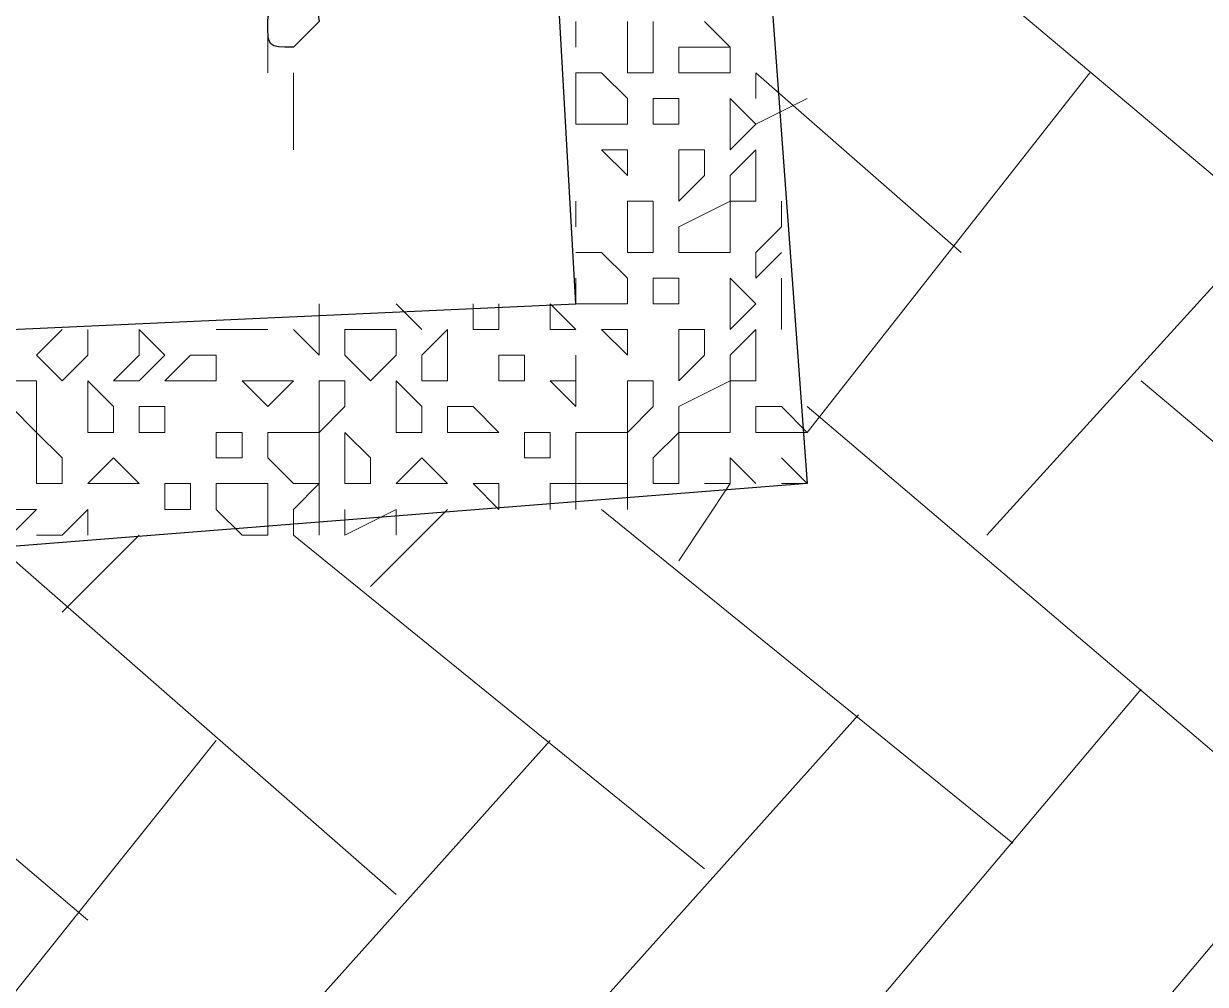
# Model space of a CAD drawing. Header units: millimetres. Extents: x 2928 to 3112, y 1220 to 1280.
# Drawn here: x 2999.4805 to 2999.6338, y 1262.0956 to 1262.2203 of the extents above; entities that cross this region are included whole.
import ezdxf

# ---------------------------------------------------------------- set-up
doc = ezdxf.new("R2010")
doc.units = ezdxf.units.MM

msp = doc.modelspace()

# ---------------------------------------------------------------- linework, layer by layer
at = {"color": 7, "linetype": 'Continuous', "lineweight": -2, "true_color": 0x000007}
for points in [[(2999.45548, 1262.15059), (2999.43881, 1262.37726), (2999.56548, 1262.38726), (2999.58215, 1262.16059)], [(2999.47881, 1262.18059), (2999.55215, 1262.18392), (2999.54215, 1262.36059), (2999.46548, 1262.35392)]]:
    msp.add_lwpolyline(points, close=True, dxfattribs=at)
at = {"color": 9, "linetype": 'Continuous', "lineweight": 5, "true_color": 0xbababa}
for points in [[(2999.57548, 1262.25059), (2999.63882, 1262.19725), (2999.63882, 1262.19725)], [(2999.55215, 1262.21725), (2999.55215, 1262.22059), (2999.55215, 1262.22059)], [(2999.55882, 1262.21725), (2999.55882, 1262.22059), (2999.55882, 1262.22059)], [(2999.56215, 1262.22059), (2999.56215, 1262.21725), (2999.56215, 1262.21725)], [(2999.57215, 1262.21725), (2999.56882, 1262.22059), (2999.56882, 1262.22059)], [(2999.55882, 1262.21725), (2999.55882, 1262.21392), (2999.55882, 1262.21392)], [(2999.56215, 1262.21392), (2999.56215, 1262.21725), (2999.56215, 1262.21725)], [(2999.56548, 1262.21392), (2999.56548, 1262.21725), (2999.56548, 1262.21725)], [(2999.56548, 1262.21725), (2999.57215, 1262.21725), (2999.57215, 1262.21725)], [(2999.57215, 1262.21392), (2999.57215, 1262.21725), (2999.57215, 1262.21725)], [(2999.55215, 1262.21059), (2999.55215, 1262.21392), (2999.55215, 1262.21392)], [(2999.55215, 1262.21392), (2999.55548, 1262.21392), (2999.55548, 1262.21392)], [(2999.55548, 1262.21392), (2999.55882, 1262.21059), (2999.55882, 1262.21059)], [(2999.55882, 1262.21392), (2999.56215, 1262.21392), (2999.56215, 1262.21392)], [(2999.56548, 1262.21392), (2999.56882, 1262.21392), (2999.56882, 1262.21392)], [(2999.56882, 1262.21392), (2999.57215, 1262.21392), (2999.57215, 1262.21392)], [(2999.57548, 1262.21392), (2999.60215, 1262.19059), (2999.60215, 1262.19059)], [(2999.57548, 1262.21392), (2999.57548, 1262.21059), (2999.57548, 1262.21059)], [(2999.57548, 1262.21059), (2999.57548, 1262.21392), (2999.57548, 1262.21392)], [(2999.58215, 1262.16725), (2999.61882, 1262.21392), (2999.61882, 1262.21392)], [(2999.55215, 1262.21059), (2999.55215, 1262.20725), (2999.55215, 1262.20725)], [(2999.55882, 1262.20725), (2999.55882, 1262.21059), (2999.55882, 1262.21059)], [(2999.56215, 1262.20725), (2999.56215, 1262.21059), (2999.56215, 1262.21059)], [(2999.56215, 1262.21059), (2999.56548, 1262.21059), (2999.56548, 1262.21059)], [(2999.56548, 1262.20725), (2999.56548, 1262.21059), (2999.56548, 1262.21059)], [(2999.57215, 1262.21059), (2999.57548, 1262.20725), (2999.57548, 1262.20725)], [(2999.57215, 1262.20725), (2999.57215, 1262.21059), (2999.57215, 1262.21059)], [(2999.57548, 1262.20725), (2999.58215, 1262.21059), (2999.58215, 1262.21059)], [(2999.55215, 1262.20725), (2999.55882, 1262.20725), (2999.55882, 1262.20725)], [(2999.56215, 1262.20725), (2999.56548, 1262.20725), (2999.56548, 1262.20725)], [(2999.57215, 1262.20725), (2999.57215, 1262.20392), (2999.57215, 1262.20392)], [(2999.57215, 1262.20392), (2999.57548, 1262.20725), (2999.57548, 1262.20725)], [(2999.55548, 1262.20392), (2999.55882, 1262.20059), (2999.55882, 1262.20059)], [(2999.55548, 1262.20392), (2999.55882, 1262.20392), (2999.55882, 1262.20392)], [(2999.55882, 1262.20059), (2999.55882, 1262.20392), (2999.55882, 1262.20392)], [(2999.56548, 1262.20392), (2999.56882, 1262.20392), (2999.56882, 1262.20392)], [(2999.56548, 1262.20059), (2999.56548, 1262.20392), (2999.56548, 1262.20392)], [(2999.56882, 1262.20059), (2999.56882, 1262.20392), (2999.56882, 1262.20392)], [(2999.57215, 1262.20059), (2999.57548, 1262.20392), (2999.57548, 1262.20392)], [(2999.57548, 1262.20392), (2999.57548, 1262.20059), (2999.57548, 1262.20059)], [(2999.56548, 1262.20059), (2999.56548, 1262.19725), (2999.56548, 1262.19725)], [(2999.56548, 1262.19725), (2999.56882, 1262.20059), (2999.56882, 1262.20059)], [(2999.57215, 1262.19725), (2999.57215, 1262.20059), (2999.57215, 1262.20059)], [(2999.57548, 1262.19725), (2999.57548, 1262.20059), (2999.57548, 1262.20059)], [(2999.55215, 1262.19392), (2999.55215, 1262.19725), (2999.55215, 1262.19725)], [(2999.55215, 1262.19392), (2999.55215, 1262.19725), (2999.55215, 1262.19725)], [(2999.56215, 1262.19725), (2999.55882, 1262.19725), (2999.55882, 1262.19725)], [(2999.55882, 1262.19392), (2999.55882, 1262.19725), (2999.55882, 1262.19725)], [(2999.55882, 1262.19725), (2999.56215, 1262.19725), (2999.56215, 1262.19725)], [(2999.56215, 1262.19059), (2999.56215, 1262.19725), (2999.56215, 1262.19725)], [(2999.56548, 1262.19392), (2999.57215, 1262.19725), (2999.57215, 1262.19725)], [(2999.57215, 1262.19725), (2999.57548, 1262.19725), (2999.57548, 1262.19725)], [(2999.57215, 1262.19725), (2999.57215, 1262.19392), (2999.57215, 1262.19392)], [(2999.57882, 1262.19392), (2999.57882, 1262.19725), (2999.57882, 1262.19725)], [(2999.55882, 1262.19392), (2999.55882, 1262.19059), (2999.55882, 1262.19059)], [(2999.56548, 1262.19059), (2999.56548, 1262.19392), (2999.56548, 1262.19392)], [(2999.57215, 1262.19059), (2999.57215, 1262.19392), (2999.57215, 1262.19392)], [(2999.57548, 1262.19059), (2999.57882, 1262.19392), (2999.57882, 1262.19392)], [(2999.55215, 1262.19059), (2999.55548, 1262.19059), (2999.55548, 1262.19059)], [(2999.55548, 1262.19059), (2999.55882, 1262.18725), (2999.55882, 1262.18725)], [(2999.55882, 1262.19059), (2999.56215, 1262.19059), (2999.56215, 1262.19059)], [(2999.56548, 1262.19059), (2999.56882, 1262.19059), (2999.56882, 1262.19059)], [(2999.56882, 1262.19059), (2999.57215, 1262.19059), (2999.57215, 1262.19059)], [(2999.57548, 1262.19059), (2999.57548, 1262.18725), (2999.57548, 1262.18725)], [(2999.57548, 1262.18725), (2999.57882, 1262.19059), (2999.57882, 1262.19059)], [(2999.60548, 1262.15392), (2999.63882, 1262.19059), (2999.63882, 1262.19059)], [(2999.55215, 1262.18392), (2999.55215, 1262.18725), (2999.55215, 1262.18725)], [(2999.55882, 1262.18392), (2999.55882, 1262.18725), (2999.55882, 1262.18725)], [(2999.56215, 1262.18392), (2999.56215, 1262.18725), (2999.56215, 1262.18725)], [(2999.56215, 1262.18725), (2999.56548, 1262.18725), (2999.56548, 1262.18725)], [(2999.56548, 1262.18392), (2999.56548, 1262.18725), (2999.56548, 1262.18725)], [(2999.57215, 1262.18725), (2999.57548, 1262.18392), (2999.57548, 1262.18392)], [(2999.57215, 1262.18392), (2999.57215, 1262.18725), (2999.57215, 1262.18725)], [(2999.57882, 1262.18392), (2999.57882, 1262.18725), (2999.57882, 1262.18725)], [(2999.51882, 1262.18059), (2999.51882, 1262.18392), (2999.51882, 1262.18392)], [(2999.53215, 1262.18059), (2999.52882, 1262.18392), (2999.52882, 1262.18392)], [(2999.53215, 1262.18059), (2999.52882, 1262.18392), (2999.52882, 1262.18392)], [(2999.53882, 1262.18059), (2999.53882, 1262.18392), (2999.53882, 1262.18392)], [(2999.54215, 1262.18059), (2999.54215, 1262.18392), (2999.54215, 1262.18392)], [(2999.54882, 1262.18392), (2999.55215, 1262.18059), (2999.55215, 1262.18059)], [(2999.54882, 1262.18059), (2999.54882, 1262.18392), (2999.54882, 1262.18392)], [(2999.55215, 1262.18392), (2999.55882, 1262.18392), (2999.55882, 1262.18392)], [(2999.56215, 1262.18392), (2999.56548, 1262.18392), (2999.56548, 1262.18392)], [(2999.57215, 1262.18392), (2999.57215, 1262.18059), (2999.57215, 1262.18059)], [(2999.57215, 1262.18059), (2999.57548, 1262.18392), (2999.57548, 1262.18392)], [(2999.57882, 1262.18059), (2999.57882, 1262.18392), (2999.57882, 1262.18392)], [(2999.57882, 1262.18059), (2999.57882, 1262.18392), (2999.57882, 1262.18392)], [(2999.48215, 1262.17725), (2999.48548, 1262.18059), (2999.48548, 1262.18059)], [(2999.48881, 1262.17725), (2999.48881, 1262.18059), (2999.48881, 1262.18059)], [(2999.49548, 1262.18059), (2999.49882, 1262.17725), (2999.49882, 1262.17725)], [(2999.49548, 1262.17725), (2999.49548, 1262.18059), (2999.49548, 1262.18059)], [(2999.50548, 1262.18059), (2999.50882, 1262.18059), (2999.50882, 1262.18059)], [(2999.50882, 1262.18059), (2999.51215, 1262.18059), (2999.51215, 1262.18059)], [(2999.51548, 1262.18059), (2999.51882, 1262.17725), (2999.51882, 1262.17725)], [(2999.51882, 1262.17725), (2999.51882, 1262.18059), (2999.51882, 1262.18059)], [(2999.52215, 1262.17725), (2999.52215, 1262.18059), (2999.52215, 1262.18059)], [(2999.52215, 1262.18059), (2999.52548, 1262.18059), (2999.52548, 1262.18059)], [(2999.52548, 1262.18059), (2999.52882, 1262.18059), (2999.52882, 1262.18059)], [(2999.52882, 1262.17725), (2999.52882, 1262.18059), (2999.52882, 1262.18059)], [(2999.53215, 1262.17725), (2999.53548, 1262.18059), (2999.53548, 1262.18059)], [(2999.53548, 1262.18059), (2999.53548, 1262.17725), (2999.53548, 1262.17725)], [(2999.53882, 1262.18059), (2999.54215, 1262.18059), (2999.54215, 1262.18059)], [(2999.54882, 1262.18059), (2999.55215, 1262.18059), (2999.55215, 1262.18059)], [(2999.55548, 1262.18059), (2999.55882, 1262.17725), (2999.55882, 1262.17725)], [(2999.55548, 1262.18059), (2999.55882, 1262.18059), (2999.55882, 1262.18059)], [(2999.55882, 1262.17725), (2999.55882, 1262.18059), (2999.55882, 1262.18059)], [(2999.56548, 1262.18059), (2999.56882, 1262.18059), (2999.56882, 1262.18059)], [(2999.56548, 1262.17725), (2999.56548, 1262.18059), (2999.56548, 1262.18059)], [(2999.56882, 1262.17725), (2999.56882, 1262.18059), (2999.56882, 1262.18059)], [(2999.57215, 1262.17725), (2999.57548, 1262.18059), (2999.57548, 1262.18059)], [(2999.57548, 1262.18059), (2999.57548, 1262.17725), (2999.57548, 1262.17725)], [(2999.48215, 1262.17725), (2999.48548, 1262.17392), (2999.48548, 1262.17392)], [(2999.48548, 1262.17392), (2999.48881, 1262.17725), (2999.48881, 1262.17725)], [(2999.49215, 1262.17392), (2999.49548, 1262.17725), (2999.49548, 1262.17725)], [(2999.49548, 1262.17392), (2999.49882, 1262.17725), (2999.49882, 1262.17725)], [(2999.49882, 1262.17392), (2999.50215, 1262.17725), (2999.50215, 1262.17725)], [(2999.50215, 1262.17725), (2999.50548, 1262.17725), (2999.50548, 1262.17725)], [(2999.50548, 1262.17725), (2999.50548, 1262.17392), (2999.50548, 1262.17392)], [(2999.52215, 1262.17725), (2999.52548, 1262.17392), (2999.52548, 1262.17392)], [(2999.52548, 1262.17392), (2999.52882, 1262.17725), (2999.52882, 1262.17725)], [(2999.53215, 1262.17392), (2999.53215, 1262.17725), (2999.53215, 1262.17725)], [(2999.53548, 1262.17392), (2999.53548, 1262.17725), (2999.53548, 1262.17725)], [(2999.54215, 1262.17392), (2999.54215, 1262.17725), (2999.54215, 1262.17725)], [(2999.54215, 1262.17725), (2999.54548, 1262.17725), (2999.54548, 1262.17725)], [(2999.54548, 1262.17725), (2999.54548, 1262.17392), (2999.54548, 1262.17392)], [(2999.55215, 1262.17392), (2999.55215, 1262.17725), (2999.55215, 1262.17725)], [(2999.56548, 1262.17725), (2999.56548, 1262.17392), (2999.56548, 1262.17392)], [(2999.56548, 1262.17392), (2999.56882, 1262.17725), (2999.56882, 1262.17725)], [(2999.57215, 1262.17392), (2999.57215, 1262.17725), (2999.57215, 1262.17725)], [(2999.57548, 1262.17392), (2999.57548, 1262.17725), (2999.57548, 1262.17725)], [(2999.47881, 1262.17392), (2999.48215, 1262.17392), (2999.48215, 1262.17392)], [(2999.48215, 1262.17059), (2999.48215, 1262.17392), (2999.48215, 1262.17392)], [(2999.48881, 1262.17392), (2999.49215, 1262.17059), (2999.49215, 1262.17059)], [(2999.48881, 1262.17059), (2999.48881, 1262.17392), (2999.48881, 1262.17392)], [(2999.49215, 1262.17392), (2999.49548, 1262.17392), (2999.49548, 1262.17392)], [(2999.49882, 1262.17392), (2999.50215, 1262.17392), (2999.50215, 1262.17392)], [(2999.50215, 1262.17392), (2999.50548, 1262.17392), (2999.50548, 1262.17392)], [(2999.50882, 1262.17392), (2999.51215, 1262.17059), (2999.51215, 1262.17059)], [(2999.50882, 1262.17392), (2999.51215, 1262.17392), (2999.51215, 1262.17392)], [(2999.51215, 1262.17392), (2999.51548, 1262.17392), (2999.51548, 1262.17392)], [(2999.51215, 1262.17059), (2999.51548, 1262.17392), (2999.51548, 1262.17392)], [(2999.51882, 1262.17059), (2999.51882, 1262.17392), (2999.51882, 1262.17392)], [(2999.51882, 1262.17392), (2999.52215, 1262.17392), (2999.52215, 1262.17392)], [(2999.52215, 1262.17059), (2999.52215, 1262.17392), (2999.52215, 1262.17392)], [(2999.52882, 1262.17392), (2999.53215, 1262.17059), (2999.53215, 1262.17059)], [(2999.52882, 1262.17059), (2999.52882, 1262.17392), (2999.52882, 1262.17392)], [(2999.53215, 1262.17392), (2999.53548, 1262.17392), (2999.53548, 1262.17392)], [(2999.54215, 1262.17392), (2999.54548, 1262.17392), (2999.54548, 1262.17392)], [(2999.54882, 1262.17392), (2999.55215, 1262.17059), (2999.55215, 1262.17059)], [(2999.54882, 1262.17392), (2999.55215, 1262.17392), (2999.55215, 1262.17392)], [(2999.55215, 1262.17059), (2999.55215, 1262.17392), (2999.55215, 1262.17392)], [(2999.55882, 1262.17059), (2999.55882, 1262.17392), (2999.55882, 1262.17392)], [(2999.55882, 1262.17392), (2999.56215, 1262.17392), (2999.56215, 1262.17392)], [(2999.56215, 1262.17059), (2999.56215, 1262.17392), (2999.56215, 1262.17392)], [(2999.56548, 1262.17059), (2999.57215, 1262.17392), (2999.57215, 1262.17392)], [(2999.57215, 1262.17392), (2999.57548, 1262.17392), (2999.57548, 1262.17392)], [(2999.57215, 1262.17392), (2999.57215, 1262.17059), (2999.57215, 1262.17059)], [(2999.62548, 1262.17392), (2999.68882, 1262.12059), (2999.68882, 1262.12059)], [(2999.47881, 1262.17059), (2999.48215, 1262.16725), (2999.48215, 1262.16725)], [(2999.48215, 1262.16725), (2999.48215, 1262.17059), (2999.48215, 1262.17059)], [(2999.48881, 1262.16725), (2999.48881, 1262.17059), (2999.48881, 1262.17059)], [(2999.49215, 1262.16725), (2999.49215, 1262.17059), (2999.49215, 1262.17059)], [(2999.49548, 1262.16725), (2999.49548, 1262.17059), (2999.49548, 1262.17059)], [(2999.49548, 1262.17059), (2999.49882, 1262.17059), (2999.49882, 1262.17059)], [(2999.49882, 1262.17059), (2999.49882, 1262.16725), (2999.49882, 1262.16725)], [(2999.51882, 1262.17059), (2999.51882, 1262.16725), (2999.51882, 1262.16725)], [(2999.51882, 1262.16725), (2999.52215, 1262.17059), (2999.52215, 1262.17059)], [(2999.52882, 1262.16725), (2999.52882, 1262.17059), (2999.52882, 1262.17059)], [(2999.53215, 1262.16725), (2999.53215, 1262.17059), (2999.53215, 1262.17059)], [(2999.53548, 1262.16725), (2999.53548, 1262.17059), (2999.53548, 1262.17059)], [(2999.53548, 1262.17059), (2999.53882, 1262.17059), (2999.53882, 1262.17059)], [(2999.53882, 1262.17059), (2999.54215, 1262.16725), (2999.54215, 1262.16725)], [(2999.55882, 1262.17059), (2999.55882, 1262.16725), (2999.55882, 1262.16725)], [(2999.55882, 1262.16725), (2999.56215, 1262.17059), (2999.56215, 1262.17059)], [(2999.56548, 1262.16725), (2999.56548, 1262.17059), (2999.56548, 1262.17059)], [(2999.57215, 1262.16725), (2999.57215, 1262.17059), (2999.57215, 1262.17059)], [(2999.57548, 1262.16725), (2999.57548, 1262.17059), (2999.57548, 1262.17059)], [(2999.57548, 1262.17059), (2999.57882, 1262.17059), (2999.57882, 1262.17059)], [(2999.57882, 1262.17059), (2999.58215, 1262.16725), (2999.58215, 1262.16725)], [(2999.58215, 1262.17059), (2999.64882, 1262.11392), (2999.64882, 1262.11392)], [(2999.48215, 1262.16725), (2999.48548, 1262.16392), (2999.48548, 1262.16392)], [(2999.48215, 1262.16392), (2999.48215, 1262.16725), (2999.48215, 1262.16725)], [(2999.48881, 1262.16725), (2999.49215, 1262.16725), (2999.49215, 1262.16725)], [(2999.49548, 1262.16725), (2999.49882, 1262.16725), (2999.49882, 1262.16725)], [(2999.50548, 1262.16725), (2999.50882, 1262.16725), (2999.50882, 1262.16725)], [(2999.50548, 1262.16725), (2999.50548, 1262.16392), (2999.50548, 1262.16392)], [(2999.50882, 1262.16392), (2999.50882, 1262.16725), (2999.50882, 1262.16725)], [(2999.51215, 1262.16392), (2999.51215, 1262.16725), (2999.51215, 1262.16725)], [(2999.51215, 1262.16725), (2999.51548, 1262.16725), (2999.51548, 1262.16725)], [(2999.51548, 1262.16725), (2999.51882, 1262.16725), (2999.51882, 1262.16725)], [(2999.51882, 1262.16059), (2999.51882, 1262.16725), (2999.51882, 1262.16725)], [(2999.52215, 1262.16725), (2999.52548, 1262.16392), (2999.52548, 1262.16392)], [(2999.52215, 1262.16392), (2999.52215, 1262.16725), (2999.52215, 1262.16725)], [(2999.52882, 1262.16725), (2999.53215, 1262.16725), (2999.53215, 1262.16725)], [(2999.53548, 1262.16725), (2999.54215, 1262.16725), (2999.54215, 1262.16725)], [(2999.54548, 1262.16725), (2999.54548, 1262.16392), (2999.54548, 1262.16392)], [(2999.54548, 1262.16725), (2999.54882, 1262.16725), (2999.54882, 1262.16725)], [(2999.54882, 1262.16392), (2999.54882, 1262.16725), (2999.54882, 1262.16725)], [(2999.55215, 1262.16392), (2999.55215, 1262.16725), (2999.55215, 1262.16725)], [(2999.55215, 1262.16725), (2999.55548, 1262.16725), (2999.55548, 1262.16725)], [(2999.55548, 1262.16725), (2999.55882, 1262.16725), (2999.55882, 1262.16725)], [(2999.55882, 1262.16059), (2999.55882, 1262.16725), (2999.55882, 1262.16725)], [(2999.56215, 1262.16392), (2999.56548, 1262.16725), (2999.56548, 1262.16725)], [(2999.56548, 1262.16725), (2999.56882, 1262.16725), (2999.56882, 1262.16725)], [(2999.56548, 1262.16725), (2999.56548, 1262.16392), (2999.56548, 1262.16392)], [(2999.56882, 1262.16725), (2999.57215, 1262.16725), (2999.57215, 1262.16725)], [(2999.57548, 1262.16725), (2999.57882, 1262.16725), (2999.57882, 1262.16725)], [(2999.57882, 1262.16725), (2999.58215, 1262.16725), (2999.58215, 1262.16725)], [(2999.48215, 1262.16059), (2999.48215, 1262.16392), (2999.48215, 1262.16392)], [(2999.48548, 1262.16059), (2999.48548, 1262.16392), (2999.48548, 1262.16392)], [(2999.48881, 1262.16059), (2999.49215, 1262.16392), (2999.49215, 1262.16392)], [(2999.49215, 1262.16392), (2999.49548, 1262.16059), (2999.49548, 1262.16059)], [(2999.50548, 1262.16392), (2999.50882, 1262.16392), (2999.50882, 1262.16392)], [(2999.51215, 1262.16392), (2999.51548, 1262.16059), (2999.51548, 1262.16059)], [(2999.52215, 1262.16059), (2999.52215, 1262.16392), (2999.52215, 1262.16392)], [(2999.52548, 1262.16059), (2999.52548, 1262.16392), (2999.52548, 1262.16392)], [(2999.52882, 1262.16059), (2999.53215, 1262.16392), (2999.53215, 1262.16392)], [(2999.53215, 1262.16392), (2999.53548, 1262.16059), (2999.53548, 1262.16059)], [(2999.54548, 1262.16392), (2999.54882, 1262.16392), (2999.54882, 1262.16392)], [(2999.55215, 1262.16392), (2999.55215, 1262.16059), (2999.55215, 1262.16059)], [(2999.56215, 1262.16059), (2999.56215, 1262.16392), (2999.56215, 1262.16392)], [(2999.56548, 1262.16059), (2999.56548, 1262.16392), (2999.56548, 1262.16392)], [(2999.57215, 1262.16392), (2999.57548, 1262.16059), (2999.57548, 1262.16059)], [(2999.57215, 1262.16059), (2999.57215, 1262.16392), (2999.57215, 1262.16392)], [(2999.58215, 1262.16059), (2999.57882, 1262.16392), (2999.57882, 1262.16392)], [(2999.42215, 1262.16059), (2999.48881, 1262.10392), (2999.48881, 1262.10392)], [(2999.48215, 1262.16059), (2999.48548, 1262.16059), (2999.48548, 1262.16059)], [(2999.48881, 1262.16059), (2999.49215, 1262.16059), (2999.49215, 1262.16059)], [(2999.49215, 1262.16059), (2999.49548, 1262.16059), (2999.49548, 1262.16059)], [(2999.49882, 1262.16059), (2999.50215, 1262.16059), (2999.50215, 1262.16059)], [(2999.49882, 1262.16059), (2999.49882, 1262.15725), (2999.49882, 1262.15725)], [(2999.50215, 1262.15725), (2999.50215, 1262.16059), (2999.50215, 1262.16059)], [(2999.50548, 1262.15725), (2999.50548, 1262.16059), (2999.50548, 1262.16059)], [(2999.50548, 1262.16059), (2999.50882, 1262.16059), (2999.50882, 1262.16059)], [(2999.50882, 1262.16059), (2999.51215, 1262.16059), (2999.51215, 1262.16059)], [(2999.51215, 1262.15392), (2999.51215, 1262.16059), (2999.51215, 1262.16059)], [(2999.51548, 1262.16059), (2999.51882, 1262.16059), (2999.51882, 1262.16059)], [(2999.51548, 1262.15725), (2999.51882, 1262.16059), (2999.51882, 1262.16059)], [(2999.51882, 1262.16059), (2999.51882, 1262.15725), (2999.51882, 1262.15725)], [(2999.52215, 1262.16059), (2999.52548, 1262.16059), (2999.52548, 1262.16059)], [(2999.52882, 1262.16059), (2999.53215, 1262.16059), (2999.53215, 1262.16059)], [(2999.53215, 1262.16059), (2999.53548, 1262.16059), (2999.53548, 1262.16059)], [(2999.53882, 1262.16059), (2999.54215, 1262.15725), (2999.54215, 1262.15725)], [(2999.53882, 1262.16059), (2999.54215, 1262.16059), (2999.54215, 1262.16059)], [(2999.54215, 1262.15725), (2999.54215, 1262.16059), (2999.54215, 1262.16059)], [(2999.54882, 1262.16059), (2999.55215, 1262.16059), (2999.55215, 1262.16059)], [(2999.54882, 1262.15725), (2999.54882, 1262.16059), (2999.54882, 1262.16059)], [(2999.55215, 1262.15725), (2999.55215, 1262.16059), (2999.55215, 1262.16059)], [(2999.55215, 1262.16059), (2999.55882, 1262.16059), (2999.55882, 1262.16059)], [(2999.55882, 1262.16059), (2999.55882, 1262.15725), (2999.55882, 1262.15725)], [(2999.55882, 1262.15725), (2999.55882, 1262.16059), (2999.55882, 1262.16059)], [(2999.56215, 1262.16059), (2999.56548, 1262.16059), (2999.56548, 1262.16059)], [(2999.56548, 1262.15059), (2999.57215, 1262.16059), (2999.57215, 1262.16059)], [(2999.57215, 1262.16059), (2999.56882, 1262.16059), (2999.56882, 1262.16059)], [(2999.57882, 1262.16059), (2999.58215, 1262.16059), (2999.58215, 1262.16059)], [(2999.47881, 1262.15725), (2999.48215, 1262.15725), (2999.48215, 1262.15725)], [(2999.47881, 1262.15392), (2999.48215, 1262.15725), (2999.48215, 1262.15725)], [(2999.48548, 1262.15392), (2999.48881, 1262.15725), (2999.48881, 1262.15725)], [(2999.48881, 1262.15725), (2999.48881, 1262.15392), (2999.48881, 1262.15392)], [(2999.49882, 1262.15725), (2999.50215, 1262.15725), (2999.50215, 1262.15725)], [(2999.50548, 1262.15725), (2999.50882, 1262.15392), (2999.50882, 1262.15392)], [(2999.51548, 1262.15392), (2999.51548, 1262.15725), (2999.51548, 1262.15725)], [(2999.51882, 1262.15392), (2999.51882, 1262.15725), (2999.51882, 1262.15725)], [(2999.52215, 1262.15392), (2999.52215, 1262.15725), (2999.52215, 1262.15725)], [(2999.52215, 1262.15392), (2999.52882, 1262.15725), (2999.52882, 1262.15725)], [(2999.52548, 1262.14725), (2999.53548, 1262.15725), (2999.53548, 1262.15725)], [(2999.52882, 1262.15725), (2999.52882, 1262.15392), (2999.52882, 1262.15392)], [(2999.55548, 1262.15725), (2999.60882, 1262.11392), (2999.60882, 1262.11392)], [(2999.47548, 1262.15392), (2999.52882, 1262.10725), (2999.52882, 1262.10725)], [(2999.48215, 1262.15392), (2999.48548, 1262.15392), (2999.48548, 1262.15392)], [(2999.48215, 1262.15392), (2999.48548, 1262.15392), (2999.48548, 1262.15392)], [(2999.48548, 1262.14392), (2999.49548, 1262.15392), (2999.49548, 1262.15392)], [(2999.50882, 1262.15392), (2999.51215, 1262.15392), (2999.51215, 1262.15392)], [(2999.51548, 1262.15392), (2999.56882, 1262.11059), (2999.56882, 1262.11059)], [(2999.61215, 1262.07392), (2999.66548, 1262.13725), (2999.66548, 1262.13725)], [(2999.57215, 1262.07059), (2999.62548, 1262.13392), (2999.62548, 1262.13392)], [(2999.53215, 1262.06725), (2999.58882, 1262.13059), (2999.58882, 1262.13059)], [(2999.45215, 1262.06058), (2999.50548, 1262.12725), (2999.50548, 1262.12725)], [(2999.49215, 1262.06392), (2999.54882, 1262.12725), (2999.54882, 1262.12725)]]:
    msp.add_lwpolyline(points, dxfattribs=at)
at = {"color": 252, "linetype": 'Continuous', "lineweight": 5, "true_color": 0x989898}
for points in [[(2999.51215, 1262.22725), (2999.51215, 1262.21725), (2999.51215, 1262.21725)], [(2999.51215, 1262.21392), (2999.51215, 1262.21725), (2999.51215, 1262.21725)], [(2999.51548, 1262.21392), (2999.51548, 1262.20392), (2999.51548, 1262.20392)]]:
    msp.add_lwpolyline(points, dxfattribs=at)
at = {"color": 9, "linetype": 'Continuous', "lineweight": 5, "true_color": 0xbababa}
for points in [[(2999.55215, 1262.21725), (2999.55215, 1262.21725)], [(2999.57548, 1262.21392), (2999.57548, 1262.21392)], [(2999.57548, 1262.21392), (2999.57548, 1262.21392)], [(2999.56548, 1262.21059), (2999.56548, 1262.21059)], [(2999.56215, 1262.20725), (2999.56215, 1262.20725)], [(2999.57215, 1262.20725), (2999.57215, 1262.20725)], [(2999.57548, 1262.20725), (2999.57548, 1262.20725)], [(2999.55548, 1262.20392), (2999.55548, 1262.20392)], [(2999.55882, 1262.20392), (2999.55882, 1262.20392)], [(2999.56548, 1262.20392), (2999.56548, 1262.20392)], [(2999.55882, 1262.20059), (2999.55882, 1262.20059)], [(2999.55215, 1262.19725), (2999.55215, 1262.19725)], [(2999.57548, 1262.19725), (2999.57548, 1262.19725)], [(2999.57548, 1262.19059), (2999.57548, 1262.19059)], [(2999.56548, 1262.18725), (2999.56548, 1262.18725)], [(2999.54882, 1262.18392), (2999.54882, 1262.18392)], [(2999.56215, 1262.18392), (2999.56215, 1262.18392)], [(2999.57215, 1262.18392), (2999.57215, 1262.18392)], [(2999.57548, 1262.18392), (2999.57548, 1262.18392)], [(2999.48881, 1262.18059), (2999.48881, 1262.18059)], [(2999.51215, 1262.18059), (2999.51215, 1262.18059)], [(2999.51548, 1262.18059), (2999.51548, 1262.18059)], [(2999.54215, 1262.18059), (2999.54215, 1262.18059)], [(2999.54882, 1262.18059), (2999.54882, 1262.18059)], [(2999.55215, 1262.18059), (2999.55215, 1262.18059)], [(2999.55548, 1262.18059), (2999.55548, 1262.18059)], [(2999.55882, 1262.18059), (2999.55882, 1262.18059)], [(2999.56548, 1262.18059), (2999.56548, 1262.18059)], [(2999.51882, 1262.17725), (2999.51882, 1262.17725)], [(2999.55882, 1262.17725), (2999.55882, 1262.17725)], [(2999.48215, 1262.17392), (2999.48215, 1262.17392)], [(2999.49548, 1262.17392), (2999.49548, 1262.17392)], [(2999.50548, 1262.17392), (2999.50548, 1262.17392)], [(2999.51215, 1262.17392), (2999.51215, 1262.17392)], [(2999.52215, 1262.17392), (2999.52215, 1262.17392)], [(2999.53548, 1262.17392), (2999.53548, 1262.17392)], [(2999.54215, 1262.17392), (2999.54215, 1262.17392)], [(2999.54548, 1262.17392), (2999.54548, 1262.17392)], [(2999.54882, 1262.17392), (2999.54882, 1262.17392)], [(2999.56215, 1262.17392), (2999.56215, 1262.17392)], [(2999.57548, 1262.17392), (2999.57548, 1262.17392)], [(2999.51215, 1262.17059), (2999.51215, 1262.17059)], [(2999.55215, 1262.17059), (2999.55215, 1262.17059)], [(2999.48881, 1262.16725), (2999.48881, 1262.16725)], [(2999.49882, 1262.16725), (2999.49882, 1262.16725)], [(2999.49882, 1262.16725), (2999.49882, 1262.16725)], [(2999.50548, 1262.16725), (2999.50548, 1262.16725)], [(2999.50548, 1262.16725), (2999.50548, 1262.16725)], [(2999.52882, 1262.16725), (2999.52882, 1262.16725)], [(2999.53548, 1262.16725), (2999.53548, 1262.16725)], [(2999.54215, 1262.16725), (2999.54215, 1262.16725)], [(2999.54548, 1262.16725), (2999.54548, 1262.16725)], [(2999.54882, 1262.16725), (2999.54882, 1262.16725)], [(2999.57548, 1262.16725), (2999.57548, 1262.16725)], [(2999.57215, 1262.16392), (2999.57215, 1262.16392)], [(2999.48215, 1262.16059), (2999.48215, 1262.16059)], [(2999.48881, 1262.16059), (2999.48881, 1262.16059)], [(2999.49548, 1262.16059), (2999.49548, 1262.16059)], [(2999.49882, 1262.16059), (2999.49882, 1262.16059)], [(2999.49882, 1262.16059), (2999.49882, 1262.16059)], [(2999.52215, 1262.16059), (2999.52215, 1262.16059)], [(2999.52882, 1262.16059), (2999.52882, 1262.16059)], [(2999.53548, 1262.16059), (2999.53548, 1262.16059)], [(2999.53882, 1262.16059), (2999.53882, 1262.16059)], [(2999.54215, 1262.16059), (2999.54215, 1262.16059)], [(2999.54882, 1262.16059), (2999.54882, 1262.16059)], [(2999.56215, 1262.16059), (2999.56215, 1262.16059)], [(2999.57548, 1262.16059), (2999.57548, 1262.16059)], [(2999.57882, 1262.16059), (2999.57882, 1262.16059)], [(2999.54215, 1262.15725), (2999.54215, 1262.15725)], [(2999.48881, 1262.15392), (2999.48881, 1262.15392)], [(2999.49548, 1262.15392), (2999.49548, 1262.15392)], [(2999.49548, 1262.15392), (2999.49548, 1262.15392)], [(2999.49548, 1262.15392), (2999.49548, 1262.15392)]]:
    msp.add_lwpolyline(points, close=True, dxfattribs=at)
at = {"color": 7, "linetype": 'Continuous', "lineweight": -2, "true_color": 0x000007}
msp.add_open_spline([(2999.51548, 1262.21725), (2999.51548, 1262.21725), (2999.51882, 1262.22059), (2999.51882, 1262.22059), (2999.51882, 1262.22059), (2999.51882, 1262.22392), (2999.51548, 1262.22392), (2999.51548, 1262.22392), (2999.51548, 1262.22392), (2999.51215, 1262.22392), (2999.51215, 1262.22059), (2999.51215, 1262.22059), (2999.51215, 1262.22059), (2999.51215, 1262.21725), (2999.51215, 1262.21725), (2999.51548, 1262.21725)], degree=3, knots=[0, 0, 0, 0, 0.0625, 0.0625, 0.0625, 0.0625, 0.125, 0.125, 0.125, 0.125, 0.1875, 0.1875, 0.1875, 0.1875, 1, 1, 1, 1], dxfattribs=at)

doc.saveas('drawing.dxf')
